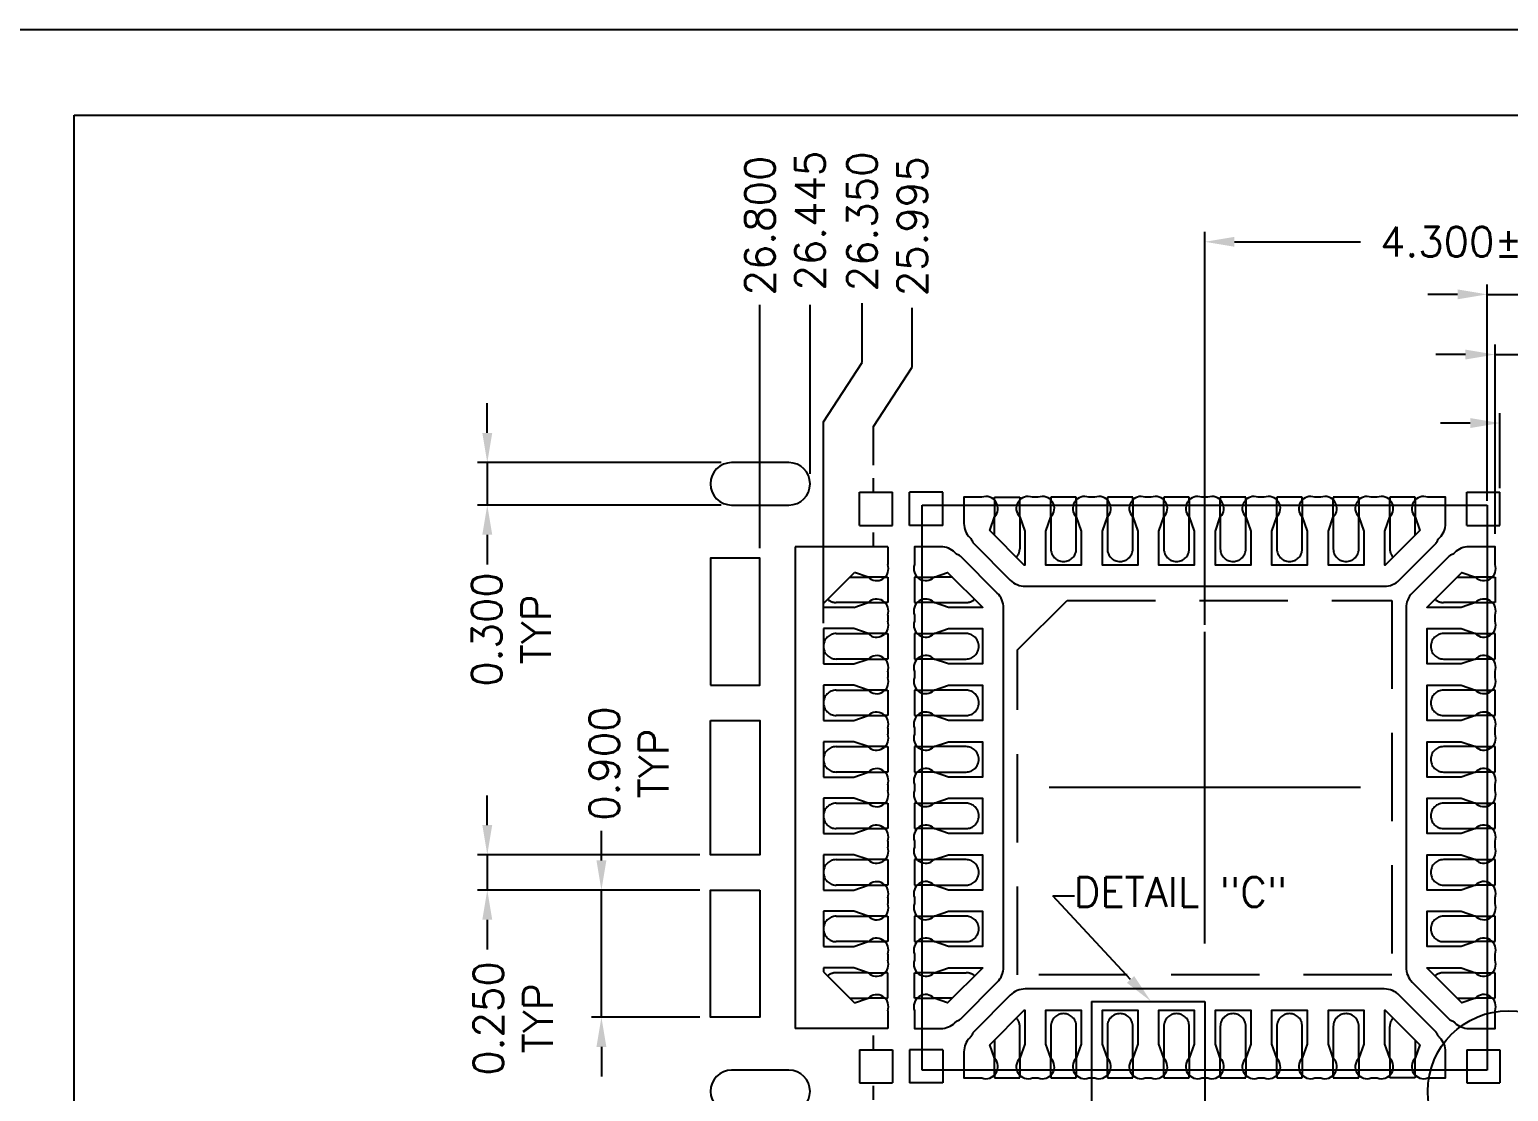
# Model space of a CAD drawing. Extents: x -140 to 1972, y -487 to -95.
# Drawn here: x 1885.22 to 1895.69, y -262.24 to -254.72 of the extents above; entities that cross this region are included whole.
import ezdxf

# ---------------------------------------------------------------- set-up
doc = ezdxf.new("R2010")
doc.units = 0
doc.header["$LTSCALE"] = 5
doc.header["$MEASUREMENT"] = 0
doc.linetypes.add('CENTER', pattern=[2, 1.25, -0.25, 0.25, -0.25])
doc.linetypes.add('HIDDEN', pattern=[0.375, 0.25, -0.125])
for name, color, linetype in [('1', 7, 'CONTINUOUS'), ('1D', 4, 'CONTINUOUS'), ('2D', 4, 'CONTINUOUS')]:
    doc.layers.add(name, color=color, linetype=linetype)
doc.styles.get("Standard").update_dxf_attribs({"font": 'romans.shx', "bigfont": 'bigfont.shx'})

msp = doc.modelspace()

# ---------------------------------------------------------------- linework, layer by layer
at = {"layer": '1'}
for p, q in [((1891.092, -257.998, -0.029), (1891.327, -257.998, -0.029)), ((1891.092, -258.233, -0.029), (1891.092, -257.998, -0.029)), ((1891.327, -258.233, -0.029), (1891.327, -257.998, -0.029)), ((1891.447, -258.233, -0.029), (1891.447, -257.998, -0.029)), ((1891.682, -257.998, -0.029), (1891.447, -257.998, -0.029)), ((1891.682, -258.233, -0.029), (1891.682, -257.998, -0.029)), ((1892.047, -258.052, -0.029), (1892.047, -258.172, -0.029)), ((1892.227, -258.172, -0.029), (1892.227, -258.052, -0.029)), ((1892.447, -258.172, -0.029), (1892.447, -258.052, -0.029)), ((1892.627, -258.052, -0.029), (1892.627, -258.172, -0.029)), ((1892.847, -258.172, -0.029), (1892.847, -258.052, -0.029)), ((1893.027, -258.052, -0.029), (1893.027, -258.172, -0.029)), ((1893.247, -258.172, -0.029), (1893.247, -258.052, -0.029)), ((1893.427, -258.052, -0.029), (1893.427, -258.172, -0.029)), ((1893.647, -258.172, -0.029), (1893.647, -258.052, -0.029)), ((1893.827, -258.052, -0.029), (1893.827, -258.172, -0.029)), ((1894.047, -258.172, -0.029), (1894.047, -258.052, -0.029)), ((1894.227, -258.052, -0.029), (1894.227, -258.172, -0.029)), ((1894.447, -258.172, -0.029), (1894.447, -258.052, -0.029)), ((1894.627, -258.052, -0.029), (1894.627, -258.172, -0.029)), ((1894.847, -258.172, -0.029), (1894.847, -258.052, -0.029)), ((1895.027, -258.052, -0.029), (1895.027, -258.172, -0.029)), ((1895.392, -257.998, -0.029), (1895.627, -257.998, -0.029)), ((1895.392, -258.233, -0.029), (1895.392, -257.998, -0.029)), ((1895.627, -258.233, -0.029), (1895.627, -257.998, -0.029)), ((1891.092, -258.233, -0.029), (1891.327, -258.233, -0.029)), ((1891.682, -258.233, -0.029), (1891.447, -258.233, -0.029)), ((1895.392, -258.233, -0.029), (1895.627, -258.233, -0.029)), ((1891.292, -258.383, -0.029), (1891.292, -258.509, -0.029)), ((1890.837, -258.785, -0.029), (1891.057, -258.565, -0.029)), ((1891.153, -258.598, -0.029), (1891.057, -258.565, -0.029)), ((1891.273, -258.598, -0.029), (1891.153, -258.598, -0.029)), ((1891.501, -258.598, -0.029), (1891.621, -258.598, -0.029)), ((1895.573, -258.598, -0.029), (1895.453, -258.598, -0.029)), ((1891.052, -258.813, -0.029), (1890.837, -258.813, -0.029)), ((1891.052, -258.813, -0.029), (1891.153, -258.778, -0.029)), ((1891.153, -258.778, -0.029), (1891.273, -258.778, -0.029)), ((1891.621, -258.778, -0.029), (1891.501, -258.778, -0.029)), ((1895.453, -258.778, -0.029), (1895.573, -258.778, -0.029)), ((1891.292, -258.867, -0.029), (1891.292, -258.909, -0.029)), ((1891.052, -258.963, -0.029), (1890.837, -258.963, -0.029)), ((1891.153, -258.998, -0.029), (1891.052, -258.963, -0.029)), ((1891.273, -258.998, -0.029), (1891.153, -258.998, -0.029)), ((1891.501, -258.998, -0.029), (1891.621, -258.998, -0.029)), ((1895.453, -258.998, -0.029), (1895.573, -258.998, -0.029)), ((1890.837, -259.213, -0.029), (1891.052, -259.213, -0.029)), ((1891.052, -259.213, -0.029), (1891.153, -259.178, -0.029)), ((1891.153, -259.178, -0.029), (1891.273, -259.178, -0.029)), ((1891.621, -259.178, -0.029), (1891.501, -259.178, -0.029)), ((1895.573, -259.178, -0.029), (1895.453, -259.178, -0.029)), ((1891.292, -259.267, -0.029), (1891.292, -259.309, -0.029)), ((1891.052, -259.363, -0.029), (1890.837, -259.363, -0.029)), ((1891.153, -259.398, -0.029), (1891.052, -259.363, -0.029)), ((1891.273, -259.398, -0.029), (1891.153, -259.398, -0.029)), ((1891.501, -259.398, -0.029), (1891.621, -259.398, -0.029)), ((1895.453, -259.398, -0.029), (1895.573, -259.398, -0.029)), ((1890.837, -259.613, -0.029), (1891.052, -259.613, -0.029)), ((1891.052, -259.613, -0.029), (1891.153, -259.578, -0.029)), ((1891.153, -259.578, -0.029), (1891.273, -259.578, -0.029)), ((1891.292, -259.667, -0.029), (1891.292, -259.709, -0.029)), ((1891.621, -259.578, -0.029), (1891.501, -259.578, -0.029)), ((1895.573, -259.578, -0.029), (1895.453, -259.578, -0.029)), ((1891.052, -259.763, -0.029), (1890.837, -259.763, -0.029)), ((1891.153, -259.798, -0.029), (1891.052, -259.763, -0.029)), ((1891.273, -259.798, -0.029), (1891.153, -259.798, -0.029)), ((1891.501, -259.798, -0.029), (1891.621, -259.798, -0.029)), ((1895.453, -259.798, -0.029), (1895.573, -259.798, -0.029)), ((1891.052, -260.013, -0.029), (1891.153, -259.978, -0.029)), ((1891.153, -259.978, -0.029), (1891.273, -259.978, -0.029)), ((1891.621, -259.978, -0.029), (1891.501, -259.978, -0.029)), ((1895.573, -259.978, -0.029), (1895.453, -259.978, -0.029)), ((1890.837, -260.013, -0.029), (1891.052, -260.013, -0.029)), ((1891.292, -260.067, -0.029), (1891.292, -260.109, -0.029)), ((1891.052, -260.163, -0.029), (1890.837, -260.163, -0.029)), ((1891.153, -260.198, -0.029), (1891.052, -260.163, -0.029)), ((1891.273, -260.198, -0.029), (1891.153, -260.198, -0.029)), ((1891.501, -260.198, -0.029), (1891.621, -260.198, -0.029)), ((1895.453, -260.198, -0.029), (1895.573, -260.198, -0.029)), ((1891.052, -260.413, -0.029), (1891.153, -260.378, -0.029)), ((1891.153, -260.378, -0.029), (1891.273, -260.378, -0.029)), ((1891.621, -260.378, -0.029), (1891.501, -260.378, -0.029)), ((1895.573, -260.378, -0.029), (1895.453, -260.378, -0.029)), ((1890.837, -260.413, -0.029), (1891.052, -260.413, -0.029)), ((1891.292, -260.467, -0.029), (1891.292, -260.509, -0.029)), ((1891.052, -260.563, -0.029), (1890.837, -260.563, -0.029)), ((1891.153, -260.598, -0.029), (1891.052, -260.563, -0.029)), ((1891.273, -260.598, -0.029), (1891.153, -260.598, -0.029)), ((1891.501, -260.598, -0.029), (1891.621, -260.598, -0.029)), ((1895.453, -260.598, -0.029), (1895.573, -260.598, -0.029)), ((1890.837, -260.813, -0.029), (1891.052, -260.813, -0.029)), ((1891.052, -260.813, -0.029), (1891.153, -260.778, -0.029)), ((1891.153, -260.778, -0.029), (1891.273, -260.778, -0.029)), ((1891.621, -260.778, -0.029), (1891.501, -260.778, -0.029)), ((1895.573, -260.778, -0.029), (1895.453, -260.778, -0.029)), ((1891.292, -260.867, -0.029), (1891.292, -260.909, -0.029)), ((1891.052, -260.963, -0.029), (1890.837, -260.963, -0.029)), ((1891.153, -260.998, -0.029), (1891.052, -260.963, -0.029)), ((1891.273, -260.998, -0.029), (1891.153, -260.998, -0.029)), ((1891.501, -260.998, -0.029), (1891.621, -260.998, -0.029)), ((1895.453, -260.998, -0.029), (1895.573, -260.998, -0.029)), ((1890.837, -261.213, -0.029), (1891.052, -261.213, -0.029)), ((1891.052, -261.213, -0.029), (1891.153, -261.178, -0.029)), ((1891.153, -261.178, -0.029), (1891.273, -261.178, -0.029)), ((1891.621, -261.178, -0.029), (1891.501, -261.178, -0.029)), ((1895.573, -261.178, -0.029), (1895.453, -261.178, -0.029)), ((1891.292, -261.267, -0.029), (1891.292, -261.309, -0.029)), ((1891.052, -261.363, -0.029), (1890.837, -261.363, -0.029)), ((1890.837, -261.391, -0.029), (1891.057, -261.611, -0.029)), ((1891.153, -261.398, -0.029), (1891.052, -261.363, -0.029)), ((1891.153, -261.398, -0.029), (1891.273, -261.398, -0.029)), ((1891.621, -261.398, -0.029), (1891.501, -261.398, -0.029)), ((1895.453, -261.398, -0.029), (1895.573, -261.398, -0.029)), ((1891.057, -261.611, -0.029), (1891.153, -261.578, -0.029)), ((1891.273, -261.578, -0.029), (1891.153, -261.578, -0.029)), ((1891.501, -261.578, -0.029), (1891.621, -261.578, -0.029)), ((1895.573, -261.578, -0.029), (1895.453, -261.578, -0.029)), ((1891.292, -261.667, -0.029), (1891.292, -261.793, -0.029)), ((1891.092, -261.943, -0.029), (1891.092, -262.178, -0.029)), ((1891.092, -261.943, -0.029), (1891.327, -261.943, -0.029)), ((1891.327, -261.943, -0.029), (1891.327, -262.178, -0.029)), ((1891.447, -261.943, -0.029), (1891.447, -262.178, -0.029)), ((1891.682, -261.943, -0.029), (1891.447, -261.943, -0.029)), ((1891.682, -261.943, -0.029), (1891.682, -262.178, -0.029)), ((1895.392, -261.943, -0.029), (1895.627, -261.943, -0.029)), ((1895.392, -261.943, -0.029), (1895.392, -262.178, -0.029)), ((1895.627, -261.943, -0.029), (1895.627, -262.178, -0.029)), ((1892.047, -262.124, -0.029), (1892.047, -262.004, -0.029)), ((1892.227, -262.004, -0.029), (1892.227, -262.124, -0.029)), ((1892.447, -262.124, -0.029), (1892.447, -262.004, -0.029)), ((1892.627, -262.004, -0.029), (1892.627, -262.124, -0.029)), ((1892.847, -262.124, -0.029), (1892.847, -262.004, -0.029)), ((1893.027, -262.004, -0.029), (1893.027, -262.124, -0.029)), ((1893.247, -262.124, -0.029), (1893.247, -262.004, -0.029)), ((1893.427, -262.004, -0.029), (1893.427, -262.124, -0.029)), ((1893.647, -262.124, -0.029), (1893.647, -262.004, -0.029)), ((1893.827, -262.004, -0.029), (1893.827, -262.124, -0.029)), ((1894.047, -262.124, -0.029), (1894.047, -262.004, -0.029)), ((1894.227, -262.004, -0.029), (1894.227, -262.124, -0.029)), ((1894.447, -262.124, -0.029), (1894.447, -262.004, -0.029)), ((1894.627, -262.004, -0.029), (1894.627, -262.124, -0.029)), ((1894.847, -262.004, -0.029), (1894.847, -262.124, -0.029)), ((1895.027, -262.124, -0.029), (1895.027, -262.004, -0.029)), ((1891.092, -262.178, -0.029), (1891.327, -262.178, -0.029)), ((1891.682, -262.178, -0.029), (1891.447, -262.178, -0.029)), ((1895.392, -262.178, -0.029), (1895.627, -262.178, -0.029))]:
    msp.add_line(p, q, dxfattribs=at)
at = {"layer": '1', "color": 7}
for p, q in [((1890.637, -258.383, -0.029), (1890.637, -261.793, -0.029)), ((1891.292, -258.383, -0.029), (1890.637, -258.383, -0.029)), ((1890.837, -258.813, -0.029), (1890.837, -258.785, -0.029)), ((1890.837, -258.963, -0.029), (1890.837, -259.213, -0.029)), ((1890.837, -259.363, -0.029), (1890.837, -259.613, -0.029)), ((1890.837, -259.763, -0.029), (1890.837, -260.013, -0.029)), ((1890.837, -260.163, -0.029), (1890.837, -260.413, -0.029)), ((1890.837, -260.563, -0.029), (1890.837, -260.813, -0.029)), ((1890.837, -260.963, -0.029), (1890.837, -261.213, -0.029)), ((1890.837, -261.363, -0.029), (1890.837, -261.391, -0.029)), ((1891.292, -261.793, -0.029), (1890.637, -261.793, -0.029))]:
    msp.add_line(p, q, dxfattribs=at)
at = {"layer": '1', "ltscale": 10, "elevation": -0.029}
for points in [[(1890.592, -257.788), (1890.187, -257.788, 1), (1890.187, -258.088), (1890.592, -258.088, 1)], [(1890.592, -262.088), (1890.187, -262.088, 1), (1890.187, -262.388), (1890.592, -262.388, 1)]]:
    msp.add_lwpolyline(points, format="xyb", close=True, dxfattribs=at)
at = {"layer": '1', "elevation": -0.029}
for points in [[(1894.758, -258.033), (1894.716, -258.033, 0.807932), (1894.627, -258.172), (1894.662, -258.273), (1894.662, -258.513), (1894.412, -258.513), (1894.412, -258.273), (1894.447, -258.172, 0.807932), (1894.358, -258.033), (1894.316, -258.033, 0.807932), (1894.227, -258.172), (1894.262, -258.273), (1894.262, -258.513), (1894.012, -258.513), (1894.012, -258.273), (1894.047, -258.172, 0.807932), (1893.958, -258.033), (1893.916, -258.033, 0.807932), (1893.827, -258.172), (1893.862, -258.273), (1893.862, -258.513), (1893.612, -258.513), (1893.612, -258.273), (1893.647, -258.172, 0.807932), (1893.558, -258.033), (1893.516, -258.033, 0.807932), (1893.427, -258.172), (1893.462, -258.273), (1893.462, -258.513), (1893.212, -258.513), (1893.212, -258.273), (1893.247, -258.172, 0.807932), (1893.158, -258.033), (1893.116, -258.033, 0.807932), (1893.027, -258.172), (1893.062, -258.273), (1893.062, -258.513), (1892.812, -258.513), (1892.812, -258.273), (1892.847, -258.172, 0.807932), (1892.758, -258.033), (1892.716, -258.033, 0.807932), (1892.627, -258.172), (1892.662, -258.273), (1892.662, -258.513), (1892.412, -258.513), (1892.412, -258.273), (1892.447, -258.172, 0.807932), (1892.358, -258.033), (1892.316, -258.033, 0.807932), (1892.227, -258.172), (1892.262, -258.273), (1892.262, -258.513), (1892.259, -258.513), (1892.014, -258.268), (1892.047, -258.172, 0.807932), (1891.958, -258.033), (1891.832, -258.033), (1891.832, -258.219, 0.198912), (1891.873, -258.318), (1891.876, -258.321, -0.103148), (1891.889, -258.342, 0.103148), (1891.903, -258.362), (1892.16, -258.619, 0.198912), (1892.266, -258.663), (1894.808, -258.663, 0.198912), (1894.914, -258.619), (1895.171, -258.362, 0.103148), (1895.184, -258.342, -0.103148), (1895.198, -258.321), (1895.201, -258.318, 0.198912), (1895.242, -258.219), (1895.242, -258.033), (1895.116, -258.033, 0.807932), (1895.027, -258.172), (1895.06, -258.268), (1894.815, -258.513), (1894.812, -258.513), (1894.812, -258.273), (1894.847, -258.172, 0.807932)], [(1891.482, -258.867), (1891.482, -258.909, 0.807932), (1891.621, -258.998), (1891.722, -258.963), (1891.962, -258.963), (1891.962, -259.213), (1891.722, -259.213), (1891.621, -259.178, 0.807932), (1891.482, -259.267), (1891.482, -259.309, 0.807932), (1891.621, -259.398), (1891.722, -259.363), (1891.962, -259.363), (1891.962, -259.613), (1891.722, -259.613), (1891.621, -259.578, 0.807932), (1891.482, -259.667), (1891.482, -259.709, 0.807932), (1891.621, -259.798), (1891.722, -259.763), (1891.962, -259.763), (1891.962, -260.013), (1891.722, -260.013), (1891.621, -259.978, 0.807932), (1891.482, -260.067), (1891.482, -260.109, 0.807932), (1891.621, -260.198), (1891.722, -260.163), (1891.962, -260.163), (1891.962, -260.413), (1891.722, -260.413), (1891.621, -260.378, 0.807932), (1891.482, -260.467), (1891.482, -260.509, 0.807932), (1891.621, -260.598), (1891.722, -260.563), (1891.962, -260.563), (1891.962, -260.813), (1891.722, -260.813), (1891.621, -260.778, 0.807932), (1891.482, -260.867), (1891.482, -260.909, 0.807932), (1891.621, -260.998), (1891.722, -260.963), (1891.962, -260.963), (1891.962, -261.213), (1891.722, -261.213), (1891.621, -261.178, 0.807932), (1891.482, -261.267), (1891.482, -261.309, 0.807932), (1891.621, -261.398), (1891.722, -261.363), (1891.962, -261.363), (1891.962, -261.366), (1891.716, -261.611), (1891.621, -261.578, 0.807932), (1891.482, -261.667), (1891.482, -261.793), (1891.668, -261.793, 0.198912), (1891.767, -261.752), (1891.77, -261.749, -0.103148), (1891.79, -261.736, 0.103148), (1891.811, -261.723), (1892.068, -261.465, 0.198912), (1892.112, -261.359), (1892.112, -258.817, 0.198912), (1892.068, -258.711), (1891.811, -258.454, 0.103148), (1891.79, -258.441, -0.103148), (1891.77, -258.427), (1891.767, -258.424, 0.198912), (1891.668, -258.383), (1891.482, -258.383), (1891.482, -258.509, 0.807932), (1891.621, -258.598), (1891.716, -258.565), (1891.962, -258.81), (1891.962, -258.813), (1891.722, -258.813), (1891.621, -258.778, 0.807932)], [(1895.592, -261.309), (1895.592, -261.267, 0.807932), (1895.453, -261.178), (1895.352, -261.213), (1895.112, -261.213), (1895.112, -260.963), (1895.352, -260.963), (1895.453, -260.998, 0.807932), (1895.592, -260.909), (1895.592, -260.867, 0.807932), (1895.453, -260.778), (1895.352, -260.813), (1895.112, -260.813), (1895.112, -260.563), (1895.352, -260.563), (1895.453, -260.598, 0.807932), (1895.592, -260.509), (1895.592, -260.467, 0.807932), (1895.453, -260.378), (1895.352, -260.413), (1895.112, -260.413), (1895.112, -260.163), (1895.352, -260.163), (1895.453, -260.198, 0.807932), (1895.592, -260.109), (1895.592, -260.067, 0.807932), (1895.453, -259.978), (1895.352, -260.013), (1895.112, -260.013), (1895.112, -259.763), (1895.352, -259.763), (1895.453, -259.798, 0.807932), (1895.592, -259.709), (1895.592, -259.667, 0.807932), (1895.453, -259.578), (1895.352, -259.613), (1895.112, -259.613), (1895.112, -259.363), (1895.352, -259.363), (1895.453, -259.398, 0.807932), (1895.592, -259.309), (1895.592, -259.267, 0.807932), (1895.453, -259.178), (1895.352, -259.213), (1895.112, -259.213), (1895.112, -258.963), (1895.352, -258.963), (1895.453, -258.998, 0.807932), (1895.592, -258.909), (1895.592, -258.867, 0.807932), (1895.453, -258.778), (1895.352, -258.813), (1895.112, -258.813), (1895.112, -258.81), (1895.357, -258.565), (1895.453, -258.598, 0.807932), (1895.592, -258.509), (1895.592, -258.383), (1895.406, -258.383, 0.198912), (1895.307, -258.424), (1895.304, -258.427, -0.103148), (1895.283, -258.441, 0.103148), (1895.263, -258.454), (1895.006, -258.711, 0.198912), (1894.962, -258.817), (1894.962, -261.359, 0.198912), (1895.006, -261.465), (1895.263, -261.723, 0.103148), (1895.283, -261.736, -0.103148), (1895.304, -261.749), (1895.307, -261.752, 0.198912), (1895.406, -261.793), (1895.592, -261.793), (1895.592, -261.667, 0.807932), (1895.453, -261.578), (1895.357, -261.611), (1895.112, -261.366), (1895.112, -261.363), (1895.352, -261.363), (1895.453, -261.398, 0.807932)], [(1892.316, -262.143), (1892.358, -262.143, 0.807932), (1892.447, -262.004), (1892.412, -261.903), (1892.412, -261.663), (1892.662, -261.663), (1892.662, -261.903), (1892.627, -262.004, 0.807932), (1892.716, -262.143), (1892.758, -262.143, 0.807932), (1892.847, -262.004), (1892.812, -261.903), (1892.812, -261.663), (1893.062, -261.663), (1893.062, -261.903), (1893.027, -262.004, 0.807932), (1893.116, -262.143), (1893.158, -262.143, 0.807932), (1893.247, -262.004), (1893.212, -261.903), (1893.212, -261.663), (1893.462, -261.663), (1893.462, -261.903), (1893.427, -262.004, 0.807932), (1893.516, -262.143), (1893.558, -262.143, 0.807932), (1893.647, -262.004), (1893.612, -261.903), (1893.612, -261.663), (1893.862, -261.663), (1893.862, -261.903), (1893.827, -262.004, 0.807932), (1893.916, -262.143), (1893.958, -262.143, 0.807932), (1894.047, -262.004), (1894.012, -261.903), (1894.012, -261.663), (1894.262, -261.663), (1894.262, -261.903), (1894.227, -262.004, 0.807932), (1894.316, -262.143), (1894.358, -262.143, 0.807932), (1894.447, -262.004), (1894.412, -261.903), (1894.412, -261.663), (1894.662, -261.663), (1894.662, -261.903), (1894.627, -262.004, 0.807932), (1894.716, -262.143), (1894.758, -262.143, 0.807932), (1894.847, -262.004), (1894.812, -261.903), (1894.812, -261.663), (1894.815, -261.663), (1895.06, -261.909), (1895.027, -262.004, 0.807932), (1895.116, -262.143), (1895.242, -262.143), (1895.242, -261.957, 0.198912), (1895.201, -261.858), (1895.198, -261.855, -0.103148), (1895.184, -261.835, 0.103148), (1895.171, -261.814), (1894.914, -261.557, 0.198912), (1894.808, -261.513), (1892.266, -261.513, 0.198912), (1892.16, -261.557), (1891.903, -261.814, 0.103148), (1891.889, -261.835, -0.103148), (1891.876, -261.855), (1891.873, -261.858, 0.198912), (1891.832, -261.957), (1891.832, -262.143), (1891.958, -262.143, 0.807932), (1892.047, -262.004), (1892.014, -261.909), (1892.259, -261.663), (1892.262, -261.663), (1892.262, -261.903), (1892.227, -262.004, 0.807932)]]:
    msp.add_lwpolyline(points, format="xyb", close=True, dxfattribs=at)
at = {"layer": '1', "ltscale": 10, "elevation": -0.029}
for points in [[(1890.037, -259.363), (1890.387, -259.363), (1890.387, -258.463), (1890.037, -258.463)], [(1890.037, -259.613), (1890.387, -259.613), (1890.387, -260.563), (1890.037, -260.563)], [(1890.387, -260.813), (1890.387, -261.713), (1890.037, -261.713), (1890.037, -260.813)]]:
    msp.add_lwpolyline(points, close=True, dxfattribs=at)
at = {"layer": '1'}
for centre, start, end in [((1891.213, -258.539, -0.029), 224.7159, 20.4592), ((1891.213, -258.838, -0.029), 339.5408, 135.2841), ((1891.213, -258.939, -0.029), 224.7159, 20.4592), ((1891.213, -259.238, -0.029), 339.5408, 135.2841), ((1891.213, -259.339, -0.029), 224.7159, 20.4592), ((1891.213, -259.638, -0.029), 339.5408, 135.2841), ((1891.213, -259.739, -0.029), 224.7159, 20.4592), ((1891.213, -260.038, -0.029), 339.5408, 135.2841), ((1891.213, -260.139, -0.029), 224.7159, 20.4592), ((1891.213, -260.438, -0.029), 339.5408, 135.2841), ((1891.213, -260.539, -0.029), 224.7159, 20.4592), ((1891.213, -260.838, -0.029), 339.5408, 135.2841), ((1891.213, -260.939, -0.029), 224.7159, 20.4592), ((1891.213, -261.238, -0.029), 339.5408, 135.2841), ((1891.213, -261.339, -0.029), 224.7159, 20.4592), ((1891.213, -261.638, -0.029), 339.5408, 135.2841)]:
    msp.add_arc(centre, 0.0843, start, end, dxfattribs=at)
at = {"layer": '1D', "linetype": 'HIDDEN', "ltscale": 0.08}
for p, q in [((1891.192, -257.998, -0.029), (1891.192, -257.878, -0.029)), ((1891.192, -258.383, -0.029), (1891.192, -258.233, -0.029)), ((1891.192, -261.943, -0.029), (1891.192, -261.793, -0.029)), ((1891.192, -262.298, -0.029), (1891.192, -262.178, -0.029))]:
    msp.add_line(p, q, dxfattribs=at)
at = {"layer": '1D', "color": 2, "linetype": 'CENTER', "ltscale": 0.8}
for p, q in [((1891.537, -262.088, -0.029), (1891.537, -258.088, -0.029)), ((1891.537, -258.088, -0.029), (1895.537, -258.088, -0.029)), ((1895.537, -258.088, -0.029), (1895.537, -262.088, -0.029)), ((1895.537, -262.088, -0.029), (1891.537, -262.088, -0.029))]:
    msp.add_line(p, q, dxfattribs=at)
at = {"layer": '1D', "linetype": 'CENTER'}
for p, q in [((1893.537, -261.191, -0.029), (1893.537, -258.985, -0.029)), ((1894.64, -260.088, -0.029), (1892.434, -260.088, -0.029))]:
    msp.add_line(p, q, dxfattribs=at)
at = {"layer": '1D', "linetype": 'HIDDEN', "ltscale": 0.3, "elevation": -0.029}
for points in [[(1892.047, -258.052), (1892.047, -258.033), (1892.227, -258.033), (1892.227, -258.052)], [(1892.627, -258.052), (1892.627, -258.033), (1892.447, -258.033), (1892.447, -258.052)], [(1893.027, -258.052), (1893.027, -258.033), (1892.847, -258.033), (1892.847, -258.052)], [(1893.427, -258.052), (1893.427, -258.033), (1893.247, -258.033), (1893.247, -258.052)], [(1893.827, -258.052), (1893.827, -258.033), (1893.647, -258.033), (1893.647, -258.052)], [(1894.227, -258.052), (1894.227, -258.033), (1894.047, -258.033), (1894.047, -258.052)], [(1894.627, -258.052), (1894.627, -258.033), (1894.447, -258.033), (1894.447, -258.052)], [(1895.027, -258.052), (1895.027, -258.033), (1894.847, -258.033), (1894.847, -258.052)], [(1892.047, -258.301), (1892.047, -258.172)], [(1895.027, -258.301), (1895.027, -258.172)], [(1891.024, -258.598), (1891.153, -258.598)], [(1891.273, -258.598), (1891.292, -258.598), (1891.292, -258.778), (1891.273, -258.778)], [(1891.501, -258.598), (1891.482, -258.598), (1891.482, -258.778), (1891.501, -258.778)], [(1891.75, -258.598), (1891.621, -258.598)], [(1895.324, -258.598), (1895.453, -258.598)], [(1895.573, -258.598), (1895.592, -258.598), (1895.592, -258.778), (1895.573, -258.778)], [(1891.273, -258.998), (1891.292, -258.998), (1891.292, -259.178), (1891.273, -259.178)], [(1891.501, -258.998), (1891.482, -258.998), (1891.482, -259.178), (1891.501, -259.178)], [(1895.573, -259.178), (1895.592, -259.178), (1895.592, -258.998), (1895.573, -258.998)], [(1891.273, -259.398), (1891.292, -259.398), (1891.292, -259.578), (1891.273, -259.578)], [(1891.501, -259.398), (1891.482, -259.398), (1891.482, -259.578), (1891.501, -259.578)], [(1895.573, -259.578), (1895.592, -259.578), (1895.592, -259.398), (1895.573, -259.398)], [(1891.273, -259.798), (1891.292, -259.798), (1891.292, -259.978), (1891.273, -259.978)], [(1891.501, -259.798), (1891.482, -259.798), (1891.482, -259.978), (1891.501, -259.978)], [(1895.573, -259.978), (1895.592, -259.978), (1895.592, -259.798), (1895.573, -259.798)], [(1891.273, -260.198), (1891.292, -260.198), (1891.292, -260.378), (1891.273, -260.378)], [(1891.501, -260.198), (1891.482, -260.198), (1891.482, -260.378), (1891.501, -260.378)], [(1895.573, -260.378), (1895.592, -260.378), (1895.592, -260.198), (1895.573, -260.198)], [(1891.273, -260.598), (1891.292, -260.598), (1891.292, -260.778), (1891.273, -260.778)], [(1891.501, -260.598), (1891.482, -260.598), (1891.482, -260.778), (1891.501, -260.778)], [(1895.573, -260.778), (1895.592, -260.778), (1895.592, -260.598), (1895.573, -260.598)], [(1891.273, -260.998), (1891.292, -260.998), (1891.292, -261.178), (1891.273, -261.178)], [(1891.501, -260.998), (1891.482, -260.998), (1891.482, -261.178), (1891.501, -261.178)], [(1895.573, -261.178), (1895.592, -261.178), (1895.592, -260.998), (1895.573, -260.998)], [(1891.273, -261.578), (1891.292, -261.578), (1891.292, -261.398), (1891.273, -261.398)], [(1891.501, -261.578), (1891.482, -261.578), (1891.482, -261.398), (1891.501, -261.398)], [(1895.573, -261.578), (1895.592, -261.578), (1895.592, -261.398), (1895.573, -261.398)], [(1891.024, -261.578), (1891.153, -261.578)], [(1891.75, -261.578), (1891.621, -261.578)], [(1895.324, -261.578), (1895.453, -261.578)], [(1892.047, -261.875), (1892.047, -262.004)], [(1895.027, -261.875), (1895.027, -262.004)], [(1892.047, -262.124), (1892.047, -262.143), (1892.227, -262.143), (1892.227, -262.124)], [(1892.447, -262.124), (1892.447, -262.143), (1892.627, -262.143), (1892.627, -262.124)], [(1892.847, -262.124), (1892.847, -262.143), (1893.027, -262.143), (1893.027, -262.124)], [(1893.247, -262.124), (1893.247, -262.143), (1893.427, -262.143), (1893.427, -262.124)], [(1893.647, -262.124), (1893.647, -262.143), (1893.827, -262.143), (1893.827, -262.124)], [(1894.047, -262.124), (1894.047, -262.143), (1894.227, -262.143), (1894.227, -262.124)], [(1894.447, -262.124), (1894.447, -262.143), (1894.627, -262.143), (1894.627, -262.124)], [(1895.027, -262.124), (1895.027, -262.143), (1894.847, -262.143), (1894.847, -262.124)]]:
    msp.add_lwpolyline(points, dxfattribs=at)
for points in [[(1892.227, -258.172), (1892.227, -258.398, -0.184483), (1892.204, -258.458, -0.175674)], [(1892.447, -258.172), (1892.447, -258.398, 1), (1892.627, -258.398), (1892.627, -258.172)], [(1892.847, -258.172), (1892.847, -258.398, 1), (1893.027, -258.398), (1893.027, -258.172)], [(1893.247, -258.172), (1893.247, -258.398, 1), (1893.427, -258.398), (1893.427, -258.172)], [(1893.647, -258.172), (1893.647, -258.398, 1), (1893.827, -258.398), (1893.827, -258.172)], [(1894.047, -258.172), (1894.047, -258.398, 1), (1894.227, -258.398), (1894.227, -258.172)], [(1894.447, -258.172), (1894.447, -258.398, 1), (1894.627, -258.398), (1894.627, -258.172)], [(1894.847, -258.172), (1894.847, -258.398, 0.184483), (1894.87, -258.458, 0.175674)], [(1891.153, -258.778), (1890.927, -258.778, -0.184483), (1890.867, -258.755, -0.175674)], [(1891.621, -258.778), (1891.847, -258.778, 0.184483), (1891.907, -258.755, 0.175674)], [(1895.453, -258.778), (1895.227, -258.778, -0.184483), (1895.167, -258.755, -0.175674)], [(1891.153, -259.178), (1890.927, -259.178, -1), (1890.927, -258.998), (1891.153, -258.998)], [(1891.621, -259.178), (1891.847, -259.178, 1), (1891.847, -258.998), (1891.621, -258.998)], [(1895.453, -258.998), (1895.227, -258.998, 1), (1895.227, -259.178), (1895.453, -259.178)], [(1891.153, -259.578), (1890.927, -259.578, -1), (1890.927, -259.398), (1891.153, -259.398)], [(1891.621, -259.578), (1891.847, -259.578, 1), (1891.847, -259.398), (1891.621, -259.398)], [(1895.453, -259.398), (1895.227, -259.398, 1), (1895.227, -259.578), (1895.453, -259.578)], [(1891.153, -259.978), (1890.927, -259.978, -1), (1890.927, -259.798), (1891.153, -259.798)], [(1891.621, -259.978), (1891.847, -259.978, 1), (1891.847, -259.798), (1891.621, -259.798)], [(1895.453, -259.798), (1895.227, -259.798, 1), (1895.227, -259.978), (1895.453, -259.978)], [(1891.153, -260.378), (1890.927, -260.378, -1), (1890.927, -260.198), (1891.153, -260.198)], [(1891.621, -260.378), (1891.847, -260.378, 1), (1891.847, -260.198), (1891.621, -260.198)], [(1895.453, -260.198), (1895.227, -260.198, 1), (1895.227, -260.378), (1895.453, -260.378)], [(1891.153, -260.778), (1890.927, -260.778, -1), (1890.927, -260.598), (1891.153, -260.598)], [(1891.621, -260.778), (1891.847, -260.778, 1), (1891.847, -260.598), (1891.621, -260.598)], [(1895.453, -260.598), (1895.227, -260.598, 1), (1895.227, -260.778), (1895.453, -260.778)], [(1891.153, -261.178), (1890.927, -261.178, -1), (1890.927, -260.998), (1891.153, -260.998)], [(1891.621, -261.178), (1891.847, -261.178, 1), (1891.847, -260.998), (1891.621, -260.998)], [(1895.453, -260.998), (1895.227, -260.998, 1), (1895.227, -261.178), (1895.453, -261.178)], [(1891.153, -261.398), (1890.927, -261.398, 0.184483), (1890.867, -261.421, 0.175674)], [(1891.621, -261.398), (1891.847, -261.398, -0.184483), (1891.907, -261.421, -0.175674)], [(1895.453, -261.398), (1895.227, -261.398, 0.184483), (1895.167, -261.421, 0.175674)], [(1892.227, -262.004), (1892.227, -261.778, 0.184483), (1892.204, -261.718, 0.175674)], [(1892.627, -262.004), (1892.627, -261.778, 1), (1892.447, -261.778), (1892.447, -262.004)], [(1893.027, -262.004), (1893.027, -261.778, 1), (1892.847, -261.778), (1892.847, -262.004)], [(1893.427, -262.004), (1893.427, -261.778, 1), (1893.247, -261.778), (1893.247, -262.004)], [(1893.827, -262.004), (1893.827, -261.778, 1), (1893.647, -261.778), (1893.647, -262.004)], [(1894.227, -262.004), (1894.227, -261.778, 1), (1894.047, -261.778), (1894.047, -262.004)], [(1894.627, -262.004), (1894.627, -261.778, 1), (1894.447, -261.778), (1894.447, -262.004)], [(1894.847, -262.004), (1894.847, -261.778, -0.184483), (1894.87, -261.718, -0.175674)]]:
    msp.add_lwpolyline(points, format="xyb", dxfattribs=at)
at = {"layer": '1D', "linetype": 'HIDDEN', "ltscale": 0.5, "elevation": -0.029}
msp.add_lwpolyline([(1894.862, -261.413), (1892.212, -261.413), (1892.212, -259.113), (1892.562, -258.763), (1894.862, -258.763)], close=True, dxfattribs=at)
at = {"layer": '1D', "color": 2, "linetype": 'CENTER', "ltscale": 0.8}
msp.add_circle((1895.687, -262.238, -0.029), 0.571, dxfattribs=at)
at = {"layer": '2D'}
for p, q in [((1893.537, -258.936, -0.029), (1893.537, -256.155, -0.029)), ((1893.747, -256.225, -0.029), (1894.64, -256.225, -0.029)), ((1895.327, -256.597, -0.029), (1895.117, -256.597, -0.029)), ((1895.537, -258.059, -0.029), (1895.537, -256.527, -0.029)), ((1895.537, -256.597, -0.029), (1895.837, -256.597, -0.029)), ((1890.387, -258.393, -0.029), (1890.387, -256.67, -0.029)), ((1890.742, -257.868, -0.029), (1890.742, -256.67, -0.029)), ((1891.111, -257.079, -0.029), (1891.111, -256.659, -0.029)), ((1891.466, -257.113, -0.029), (1891.466, -256.693, -0.029)), ((1895.382, -257.023, -0.029), (1895.172, -257.023, -0.029)), ((1895.592, -258.293, -0.029), (1895.592, -256.953, -0.029)), ((1895.592, -257.023, -0.029), (1895.782, -257.023, -0.029)), ((1890.837, -257.499, -0.029), (1891.111, -257.079, -0.029)), ((1891.192, -257.533, -0.029), (1891.466, -257.113, -0.029)), ((1888.457, -257.578, -0.029), (1888.457, -257.368, -0.029)), ((1895.627, -257.969, -0.029), (1895.627, -257.438, -0.029)), ((1890.837, -258.925, -0.029), (1890.837, -257.499, -0.029)), ((1891.192, -257.805, -0.029), (1891.192, -257.533, -0.029)), ((1895.417, -257.508, -0.029), (1895.207, -257.508, -0.029)), ((1890.112, -257.788, -0.029), (1888.387, -257.788, -0.029)), ((1888.457, -257.788, -0.029), (1888.457, -258.088, -0.029)), ((1890.112, -258.088, -0.029), (1888.387, -258.088, -0.029)), ((1888.457, -258.298, -0.029), (1888.457, -258.508, -0.029)), ((1888.457, -260.353, -0.108), (1888.457, -260.143, -0.108)), ((1889.265, -260.603, -0.029), (1889.265, -260.393, -0.029)), ((1889.962, -260.563, -0.108), (1888.387, -260.563, -0.108)), ((1888.457, -260.563, -0.108), (1888.457, -260.813, -0.108)), ((1889.962, -260.813, -0.108), (1888.387, -260.813, -0.108)), ((1889.265, -261.713, -0.029), (1889.265, -260.813, -0.029)), ((1893.012, -261.446, -0.029), (1892.46, -260.855, -0.029)), ((1892.46, -260.855, -0.029), (1892.614, -260.855, -0.029)), ((1888.457, -261.023, -0.108), (1888.457, -261.233, -0.108)), ((1889.962, -261.713, -0.029), (1889.195, -261.713, -0.029)), ((1889.265, -261.923, -0.029), (1889.265, -262.133, -0.029))]:
    msp.add_line(p, q, dxfattribs=at)
at = {"layer": '2D', "color": 2, "linetype": 'CENTER', "ltscale": 0.2}
for p, q in [((1892.736, -261.603, -0.029), (1893.537, -261.603, -0.029)), ((1892.736, -261.603, -0.029), (1892.736, -262.863, -0.029)), ((1893.537, -261.603, -0.029), (1893.537, -262.863, -0.029))]:
    msp.add_line(p, q, dxfattribs=at)
at = {"layer": '2D', "color": 7, "elevation": -0.029}
for points in [[(1882.965, -254.723), (1904.441, -254.723), (1904.441, -284.546), (1882.965, -284.546)], [(1885.532, -255.328), (1903.726, -255.328), (1903.726, -283.945), (1885.532, -283.945)]]:
    msp.add_lwpolyline(points, close=True, dxfattribs=at)
at = {"layer": '2D'}
for points in [[(1893.747, -256.19, -0.029), (1893.747, -256.26, -0.029), (1893.537, -256.225, -0.029)], [(1895.327, -256.562, -0.029), (1895.327, -256.632, -0.029), (1895.537, -256.597, -0.029)], [(1895.382, -256.988, -0.029), (1895.382, -257.058, -0.029), (1895.592, -257.023, -0.029)], [(1895.417, -257.473, -0.029), (1895.417, -257.543, -0.029), (1895.627, -257.508, -0.029)], [(1888.492, -257.578, -0.029), (1888.422, -257.578, -0.029), (1888.457, -257.788, -0.029)], [(1888.492, -258.298, -0.029), (1888.422, -258.298, -0.029), (1888.457, -258.088, -0.029)], [(1888.492, -260.353, -0.108), (1888.422, -260.353, -0.108), (1888.457, -260.563, -0.108)], [(1889.3, -260.603, -0.029), (1889.23, -260.603, -0.029), (1889.265, -260.813, -0.029)], [(1888.492, -261.023, -0.108), (1888.422, -261.023, -0.108), (1888.457, -260.813, -0.108)], [(1893.037, -261.422, -0.029), (1893.155, -261.6, -0.029), (1892.986, -261.47, -0.029)], [(1889.3, -261.923, -0.029), (1889.23, -261.923, -0.029), (1889.265, -261.713, -0.029)]]:
    msp.add_solid(points, dxfattribs=at)

# ---------------------------------------------------------------- texts
msp.add_text('DETAIL "C"', height=0.21, dxfattribs=at).set_placement((1892.609, -260.932, -0.029))
at = {"layer": '2D', "char_height": 0.21, "attachment_point": 5, "rotation": 90}
for s, insert in [('\\A1;26.800', (1890.387, -256.11, -0.029)), ('\\A1;26.445', (1890.742, -256.075, -0.029)), ('\\A1;26.350', (1891.111, -256.081, -0.029)), ('\\A1;25.995', (1891.466, -256.115, -0.029)), ('\\A1;0.300\\PTYP', (1888.628, -258.969, -0.029)), ('\\A1;0.900\\PTYP', (1889.46, -259.918, -0.029)), ('\\A1;0.250\\PTYP', (1888.64, -261.722, -0.108))]:
    msp.add_mtext(s, dxfattribs=dict(at, insert=insert))
at = {"layer": '2D', "insert": (1895.687, -256.225, -0.029), "char_height": 0.21, "attachment_point": 5}
msp.add_mtext('\\A1;4.300\\M+1817D0.025', dxfattribs=at)

doc.saveas('drawing.dxf')
